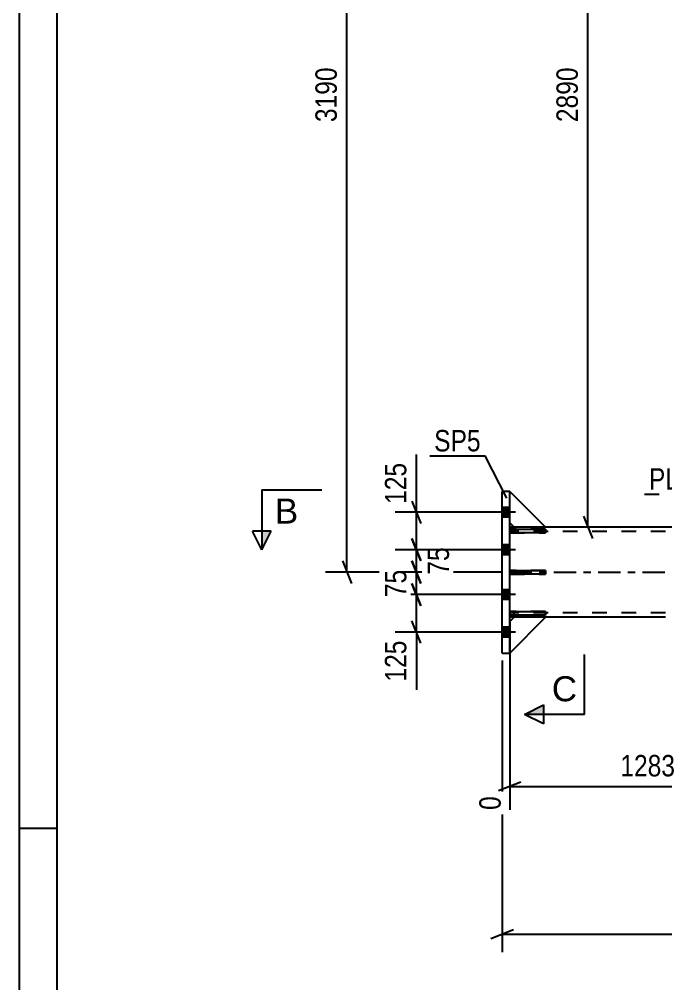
# Model space of a CAD drawing. Header units: millimetres. Extents: x 0 to 1189, y 0 to 841.
# Drawn here: x 0 to 86.4, y 426.3 to 555.1 of the extents above; entities that cross this region are included whole.
import ezdxf

# ---------------------------------------------------------------- set-up
doc = ezdxf.new("R2010")
doc.units = ezdxf.units.MM
doc.linetypes.add('DXK_LINE_DOT2', pattern=[3.9198, 1.9599, -1.9599])
doc.linetypes.add('DXK_LINE_DOT3', pattern=[5.9187, 2.979, -0.9799, 0.9799, -0.9799])
doc.styles.add('Arial', font='ARIAL.TTF', dxfattribs={"height": 0.2})
doc.styles.add('Arial Narrow', font='ARIALN.TTF', dxfattribs={"height": 0.2})

# ---------------------------------------------------------------- blocks, each defined once
blk = doc.blocks.new('Unknown-717048625-1133')
at = {"color": 5, "linetype": 'Continuous'}
for p, q in [((0, 841), (0, 0)), ((5, 836), (5, 5)), ((5, 447), (0, 447))]:
    blk.add_line(p, q, dxfattribs=at)
blk = doc.blocks.new('Part-717048625-3677 - 3498')
at = {"color": 7, "linetype": 'DXK_LINE_DOT2'}
for p, q in [((66.13, 475.24), (65.53, 474.64)), ((65.53, 470.44), (70.33, 475.24)), ((65.53, 474.64), (65.53, 470.44)), ((70.33, 475.24), (66.13, 475.24))]:
    blk.add_line(p, q, dxfattribs=at)
blk = doc.blocks.new('Part-717048625-3664 - 3498')
at = {"color": 2, "linetype": 'Continuous'}
for p, q in [((65.53, 486.5), (65.53, 486.98)), ((65.53, 486.98), (70.33, 486.98)), ((70.33, 486.5), (65.53, 486.5)), ((70.33, 486.98), (70.33, 486.5))]:
    blk.add_line(p, q, dxfattribs=at)
at = {"color": 7, "linetype": 'DXK_LINE_DOT2'}
blk.add_line((66.13, 486.5), (66.13, 486.98), dxfattribs=at)
blk = doc.blocks.new('Part-717048625-3668 - 3498')
at = {"color": 2, "linetype": 'Continuous'}
for p, q in [((65.53, 492.04), (70.33, 487.24)), ((66.13, 487.24), (65.53, 487.84)), ((70.33, 487.24), (66.13, 487.24))]:
    blk.add_line(p, q, dxfattribs=at)
at = {"color": 7, "linetype": 'DXK_LINE_DOT2'}
blk.add_line((65.53, 487.84), (65.53, 492.04), dxfattribs=at)
blk = doc.blocks.new('Part-717048625-3643 - 3498')
at = {"color": 2, "linetype": 'Continuous'}
for p, q in [((64.53, 470.44), (64.53, 492.04)), ((65.53, 492.04), (64.53, 492.04)), ((65.53, 470.44), (65.53, 492.04)), ((64.53, 470.44), (65.53, 470.44))]:
    blk.add_line(p, q, dxfattribs=at)
blk = doc.blocks.new('Part-717048625-3665 - 3498')
at = {"color": 2, "linetype": 'Continuous'}
for p, q in [((65.53, 481), (65.53, 481.48)), ((65.53, 481.48), (70.33, 481.48)), ((70.33, 481), (65.53, 481)), ((70.33, 481.48), (70.33, 481))]:
    blk.add_line(p, q, dxfattribs=at)
at = {"color": 7, "linetype": 'DXK_LINE_DOT2'}
blk.add_line((66.13, 481), (66.13, 481.48), dxfattribs=at)
blk = doc.blocks.new('Part-717048625-3671 - 3498')
at = {"color": 7, "linetype": 'DXK_LINE_DOT2'}
for p, q in [((65.53, 487.84), (65.53, 492.04)), ((65.53, 492.04), (70.33, 487.24)), ((66.13, 487.24), (65.53, 487.84)), ((70.33, 487.24), (66.13, 487.24))]:
    blk.add_line(p, q, dxfattribs=at)
blk = doc.blocks.new('Part-717048625-3674 - 3498')
at = {"color": 2, "linetype": 'Continuous'}
for p, q in [((65.53, 474.64), (66.13, 475.24)), ((65.53, 470.44), (70.33, 475.24)), ((70.33, 475.24), (66.13, 475.24))]:
    blk.add_line(p, q, dxfattribs=at)
at = {"color": 7, "linetype": 'DXK_LINE_DOT2'}
blk.add_line((65.53, 470.44), (65.53, 474.64), dxfattribs=at)
blk = doc.blocks.new('Part-717048625-3714 - 3498')
at = {"color": 7, "linetype": 'DXK_LINE_DOT2'}
for p, q in [((70.33, 475.98), (65.53, 475.98)), ((65.53, 475.98), (65.53, 475.5)), ((65.53, 475.5), (70.33, 475.5)), ((66.13, 475.5), (66.13, 475.98)), ((70.33, 475.5), (70.33, 475.98))]:
    blk.add_line(p, q, dxfattribs=at)
blk = doc.blocks.new('Part-717048625-3715 - 3498')
at = {"color": 7, "linetype": 'DXK_LINE_DOT2'}
for p, q in [((70.33, 486.98), (65.53, 486.98)), ((65.53, 486.98), (65.53, 486.5)), ((65.53, 486.5), (70.33, 486.5)), ((66.13, 486.5), (66.13, 486.98)), ((70.33, 486.5), (70.33, 486.98))]:
    blk.add_line(p, q, dxfattribs=at)
blk = doc.blocks.new('Part-717048625-3716 - 3498')
at = {"color": 7, "linetype": 'DXK_LINE_DOT2'}
for p, q in [((70.33, 481.48), (65.53, 481.48)), ((65.53, 481.48), (65.53, 481)), ((65.53, 481), (70.33, 481)), ((66.13, 481), (66.13, 481.48)), ((70.33, 481), (70.33, 481.48))]:
    blk.add_line(p, q, dxfattribs=at)
blk = doc.blocks.new('Part-717048625-3717 - 3498')
at = {"color": 2, "linetype": 'Continuous'}
for p, q in [((65.53, 475.5), (65.53, 475.98)), ((65.53, 475.98), (70.33, 475.98)), ((70.33, 475.5), (65.53, 475.5)), ((70.33, 475.98), (70.33, 475.5))]:
    blk.add_line(p, q, dxfattribs=at)
at = {"color": 7, "linetype": 'DXK_LINE_DOT2'}
blk.add_line((66.13, 475.5), (66.13, 475.98), dxfattribs=at)
blk = doc.blocks.new('Part-717048625-3786 - 3498')
at = {"color": 2, "linetype": 'Continuous'}
for p, q in [((66.13, 487.24), (65.53, 487.24)), ((86.33, 487.24), (70.33, 487.24)), ((66.13, 475.24), (65.53, 475.24)), ((86.33, 475.24), (70.33, 475.24))]:
    blk.add_line(p, q, dxfattribs=at)
at = {"color": 7, "linetype": 'DXK_LINE_DOT2'}
for p, q in [((65.53, 475.24), (65.53, 487.24)), ((70.33, 487.24), (66.13, 487.24)), ((86.33, 486.68), (65.53, 486.68)), ((86.33, 475.8), (65.53, 475.8)), ((70.33, 475.24), (66.13, 475.24))]:
    blk.add_line(p, q, dxfattribs=at)
at = {"color": 7, "linetype": 'DXK_LINE_DOT3'}
blk.add_line((65.53, 481.24), (86.33, 481.24), dxfattribs=at)
blk = doc.blocks.new('Bolt-717048625-3843 - 3498')
at = {"linetype": 'Continuous'}
for points in [[(64.53, 489.9), (64.53, 488.58), (65.53, 488.58), (65.53, 489.9)], [(64.53, 489.9), (64.53, 488.58), (65.53, 488.58), (65.53, 489.9)], [(64.53, 489.9), (64.53, 488.58), (65.53, 488.58), (65.53, 489.9)], [(64.53, 484.9), (64.53, 483.58), (65.53, 483.58), (65.53, 484.9)], [(64.53, 484.9), (64.53, 483.58), (65.53, 483.58), (65.53, 484.9)], [(64.53, 478.9), (64.53, 477.58), (65.53, 477.58), (65.53, 478.9)], [(64.53, 478.9), (64.53, 477.58), (65.53, 477.58), (65.53, 478.9)], [(64.53, 473.9), (64.53, 472.58), (65.53, 472.58), (65.53, 473.9)], [(64.53, 473.9), (64.53, 472.58), (65.53, 472.58), (65.53, 473.9)], [(64.53, 473.9), (64.53, 472.58), (65.53, 472.58), (65.53, 473.9)]]:
    blk.add_hatch(color=1, dxfattribs=at).paths.add_polyline_path(points)
at = {"color": 1, "linetype": 'Continuous'}
for p, q in [((65.53, 489.9), (64.53, 489.9)), ((65.53, 489.9), (64.53, 489.9)), ((65.53, 489.9), (64.53, 489.9)), ((66.29, 489.24), (61.53, 489.24)), ((66.29, 489.24), (61.53, 489.24)), ((66.29, 489.24), (61.53, 489.24)), ((65.53, 488.58), (64.53, 488.58)), ((65.53, 488.58), (64.53, 488.58)), ((65.53, 488.58), (64.53, 488.58)), ((65.53, 484.9), (64.53, 484.9)), ((65.53, 484.9), (64.53, 484.9)), ((66.29, 484.24), (61.53, 484.24)), ((66.29, 484.24), (61.53, 484.24)), ((65.53, 483.58), (64.53, 483.58)), ((65.53, 483.58), (64.53, 483.58)), ((66.29, 478.24), (61.53, 478.24)), ((66.29, 478.24), (61.53, 478.24)), ((65.53, 478.9), (64.53, 478.9)), ((65.53, 478.9), (64.53, 478.9)), ((65.53, 477.58), (64.53, 477.58)), ((65.53, 477.58), (64.53, 477.58)), ((66.29, 473.24), (61.53, 473.24)), ((66.29, 473.24), (61.53, 473.24)), ((66.29, 473.24), (61.53, 473.24)), ((65.53, 473.9), (64.53, 473.9)), ((65.53, 473.9), (64.53, 473.9)), ((65.53, 473.9), (64.53, 473.9)), ((65.53, 472.58), (64.53, 472.58)), ((65.53, 472.58), (64.53, 472.58)), ((65.53, 472.58), (64.53, 472.58))]:
    blk.add_line(p, q, dxfattribs=at)
blk = doc.blocks.new('StraightDimension-717048625-4362 - 3498')
at = {"color": 7, "linetype": 'Continuous'}
for p, q in [((52.47, 479.74), (53.67, 476.74)), ((62.91, 478.24), (50.22, 478.24)), ((53.07, 473.24), (53.07, 478.24)), ((53.67, 471.74), (52.47, 474.74)), ((62.17, 473.24), (50.22, 473.24)), ((53.07, 473.24), (53.07, 465.51)), ((53.07, 473.24), (53.07, 465.51))]:
    blk.add_line(p, q, dxfattribs=at)
at = {"color": 0}
blk.add_wipeout([(52.32, 472.72), (48.12, 472.72), (48.12, 466.03), (52.32, 466.03)], dxfattribs=at)
at = {"color": 3, "style": 'Arial Narrow'}
blk.add_text('125', height=2.863, rotation=90.0002, dxfattribs=at).set_placement((51.72, 466.63))
blk = doc.blocks.new('StraightDimension-717048625-4343 - 3498')
at = {"color": 7, "linetype": 'Continuous'}
for p, q in [((43.78, 481.24), (43.78, 608.84)), ((43.18, 482.74), (44.38, 479.74)), ((64.53, 481.24), (40.93, 481.24))]:
    blk.add_line(p, q, dxfattribs=at)
at = {"color": 0}
blk.add_wipeout([(43.03, 549.3), (38.83, 549.3), (38.83, 540.78), (43.03, 540.78)], dxfattribs=at)
at = {"color": 3, "style": 'Arial Narrow'}
blk.add_text('3190', height=2.863, rotation=90.0002, dxfattribs=at).set_placement((42.43, 541.38))
blk = doc.blocks.new('StraightDimension-717048625-4351 - 3498')
at = {"color": 7, "linetype": 'Continuous'}
for p, q in [((52.47, 482.74), (53.67, 479.74)), ((64.53, 481.24), (50.22, 481.24)), ((53.07, 478.24), (53.07, 481.24)), ((53.67, 476.74), (52.47, 479.74)), ((62.91, 478.24), (50.22, 478.24))]:
    blk.add_line(p, q, dxfattribs=at)
at = {"color": 0}
blk.add_wipeout([(52.32, 482.17), (48.12, 482.17), (48.12, 477.31), (52.32, 477.31)], dxfattribs=at)
at = {"color": 3, "style": 'Arial Narrow'}
blk.add_text('75', height=2.863, rotation=90.0002, dxfattribs=at).set_placement((51.72, 477.91))
blk = doc.blocks.new('StraightDimension-717048625-4375 - 3498')
at = {"color": 7, "linetype": 'Continuous'}
for p, q in [((52.47, 485.74), (53.67, 482.74)), ((61.86, 484.24), (50.67, 484.24)), ((53.07, 481.24), (53.07, 484.24)), ((53.67, 479.74), (52.47, 482.74)), ((64.53, 481.24), (50.67, 481.24))]:
    blk.add_line(p, q, dxfattribs=at)
at = {"color": 0}
blk.add_wipeout([(58.02, 485.17), (53.82, 485.17), (53.82, 480.31), (58.02, 480.31)], dxfattribs=at)
at = {"color": 3, "style": 'Arial Narrow'}
blk.add_text('75', height=2.863, rotation=90.0002, dxfattribs=at).set_placement((57.42, 480.91))
blk = doc.blocks.new('StraightDimension-717048625-4386 - 3498')
at = {"color": 7, "linetype": 'Continuous'}
for p, q in [((53.07, 489.24), (53.07, 496.97)), ((53.07, 489.24), (53.07, 496.97)), ((52.47, 490.74), (53.67, 487.74)), ((62.18, 489.24), (50.22, 489.24)), ((53.07, 484.24), (53.07, 489.24)), ((53.67, 482.74), (52.47, 485.74)), ((61.86, 484.24), (50.22, 484.24))]:
    blk.add_line(p, q, dxfattribs=at)
at = {"color": 0}
blk.add_wipeout([(52.32, 496.45), (48.12, 496.45), (48.12, 489.77), (52.32, 489.77)], dxfattribs=at)
at = {"color": 3, "style": 'Arial Narrow'}
blk.add_text('125', height=2.863, rotation=90.0002, dxfattribs=at).set_placement((51.72, 490.37))
blk = doc.blocks.new('StraightDimension-717048625-4447 - 3498')
at = {"color": 7, "linetype": 'Continuous'}
for p, q in [((76.59, 601.34), (75.39, 604.34)), ((101.43, 602.84), (73.14, 602.84)), ((75.99, 487.24), (75.99, 602.84)), ((75.39, 488.74), (76.59, 485.74)), ((101.43, 487.24), (73.14, 487.24))]:
    blk.add_line(p, q, dxfattribs=at)
at = {"color": 0}
blk.add_wipeout([(75.24, 549.3), (71.04, 549.3), (71.04, 540.78), (75.24, 540.78)], dxfattribs=at)
at = {"color": 3, "style": 'Arial Narrow'}
blk.add_text('2890', height=2.863, rotation=90.0002, dxfattribs=at).set_placement((74.64, 541.38))
blk = doc.blocks.new('StraightDimension-717048625-4768 - 3498')
at = {"color": 7, "linetype": 'Continuous'}
for p, q in [((64.53, 469.44), (64.53, 430.46)), ((66.03, 433.46), (63.03, 432.26)), ((64.53, 432.86), (675.07, 432.86))]:
    blk.add_line(p, q, dxfattribs=at)
blk = doc.blocks.new('StraightDimension-717048625-13306 - 3498')
at = {"color": 7, "linetype": 'Continuous'}
for p, q in [((102.43, 486.24), (102.43, 444)), ((65.53, 474.24), (65.53, 449.48)), ((67.03, 453.21), (64.03, 452.01)), ((65.53, 452.61), (102.43, 452.61)), ((100.93, 452.01), (103.93, 453.21))]:
    blk.add_line(p, q, dxfattribs=at)
at = {"color": 0}
blk.add_wipeout([(88.24, 453.36), (88.24, 457.56), (79.72, 457.56), (79.72, 453.36)], dxfattribs=at)
at = {"color": 3, "style": 'Arial Narrow'}
blk.add_text('1283', height=2.863, dxfattribs=at).set_placement((80.32, 453.96))
at = {"color": 0, "linetype": 'Continuous'}
for points in [[(64.93, 451.91), (60.73, 451.91), (60.73, 448.88), (64.93, 448.88)], [(101.83, 451.91), (97.63, 451.91), (97.63, 443.4), (101.83, 443.4)]]:
    blk.add_wipeout(points, dxfattribs=at)
at = {"color": 3, "linetype": 'Continuous', "style": 'Arial Narrow'}
for s, height, p in [('0', 2.86, (64.33, 449.48)), ('1283', 2.863, (101.23, 444))]:
    blk.add_text(s, height=height, rotation=90.0002, dxfattribs=at).set_placement(p)
blk = doc.blocks.new('SectionMark-717048625-4948 - 3498')
at = {"linetype": 'Continuous'}
blk.add_hatch(color=6, dxfattribs=at).paths.add_polyline_path([(70.03, 463.5), (70.03, 462.25), (67.53, 462.25)])
at = {"color": 6, "linetype": 'Continuous'}
for p, q in [((75.53, 462.25), (75.53, 470.25)), ((67.53, 462.25), (70.03, 463.5)), ((70.03, 463.5), (70.03, 461)), ((75.53, 462.25), (67.53, 462.25)), ((70.03, 461), (67.53, 462.25))]:
    blk.add_line(p, q, dxfattribs=at)
at = {"color": 0, "linetype": 'Continuous'}
blk.add_wipeout([(74.53, 464), (74.53, 467.5), (71.16, 467.5), (71.16, 464)], dxfattribs=at)
at = {"color": 3, "linetype": 'Continuous', "style": 'Arial'}
blk.add_text('C', height=3.34, dxfattribs=at).set_placement((71.16, 464))
blk = doc.blocks.new('Mark-717048625-3639 - 3498')
at = {"color": 0}
blk.add_wipeout([(61.65, 497.38), (61.65, 500.38), (55.44, 500.38), (55.44, 497.38)], dxfattribs=at)
blk.add_wipeout([(61.65, 497.38), (61.65, 500.38), (55.44, 500.38), (55.44, 497.38)], dxfattribs=at)
at = {"color": 30, "linetype": 'Continuous'}
for p in [(54.84, 496.78), (65.13, 491.14)]:
    blk.add_line(p, (62.25, 496.78), dxfattribs=at)
at = {"color": 3, "style": 'Arial Narrow'}
blk.add_text('SP5', height=2.863, dxfattribs=at).set_placement((55.44, 497.38))
blk = doc.blocks.new('SectionMark-717048625-4944 - 3498')
at = {"linetype": 'Continuous'}
blk.add_hatch(color=6, dxfattribs=at).paths.add_polyline_path([(32.41, 486.74), (33.66, 486.74), (32.41, 484.24)])
at = {"color": 6, "linetype": 'Continuous'}
for p, q in [((32.41, 492.24), (40.41, 492.24)), ((32.41, 492.24), (32.41, 484.24)), ((32.41, 484.24), (31.16, 486.74)), ((33.66, 486.74), (31.16, 486.74)), ((32.41, 484.24), (33.66, 486.74))]:
    blk.add_line(p, q, dxfattribs=at)
at = {"color": 0, "linetype": 'Continuous'}
blk.add_wipeout([(37.27, 487.74), (37.27, 491.24), (34.16, 491.24), (34.16, 487.74)], dxfattribs=at)
at = {"color": 3, "linetype": 'Continuous', "style": 'Arial'}
blk.add_text('B', height=3.34, dxfattribs=at).set_placement((34.16, 487.74))
blk = doc.blocks.new('MarkSet-717048625-12896 - 3498')
at = {"color": 0}
for points in [[(93.65, 492.27), (93.65, 495.27), (84.14, 495.27), (84.14, 492.27)], [(98.93, 492.27), (98.93, 495.27), (94.55, 495.27), (94.55, 492.27)]]:
    blk.add_wipeout(points, dxfattribs=at)
for points in [[(93.65, 492.27), (93.65, 495.27), (84.14, 495.27), (84.14, 492.27)], [(98.93, 492.27), (98.93, 495.27), (94.55, 495.27), (94.55, 492.27)]]:
    blk.add_wipeout(points, dxfattribs=at)
at = {"color": 30, "linetype": 'DXK_LINE_DOT2'}
for p in [(83.54, 491.67), (102.67, 488.33)]:
    blk.add_line(p, (99.53, 491.67), dxfattribs=at)
at = {"color": 3, "style": 'Arial Narrow'}
for s, p in [('PL423', (84.14, 492.27)), ('BS', (94.55, 492.27))]:
    blk.add_text(s, height=2.863, dxfattribs=at).set_placement(p)

msp = doc.modelspace()

# ---------------------------------------------------------------- block references
for name in ['Unknown-717048625-1133', 'Part-717048625-3643 - 3498', 'Part-717048625-3668 - 3498', 'Part-717048625-3671 - 3498', 'Bolt-717048625-3843 - 3498', 'Part-717048625-3786 - 3498', 'Part-717048625-3664 - 3498', 'Part-717048625-3715 - 3498', 'Part-717048625-3665 - 3498', 'Part-717048625-3716 - 3498', 'Part-717048625-3714 - 3498', 'Part-717048625-3717 - 3498', 'Part-717048625-3677 - 3498', 'Part-717048625-3674 - 3498']:
    msp.add_blockref(name, (0, 0))

# ---------------------------------------------------------------- next in the draw order: block references
for name in ['StraightDimension-717048625-4447 - 3498', 'StraightDimension-717048625-4362 - 3498']:
    msp.add_blockref(name, (0, 0))

# ---------------------------------------------------------------- next in the draw order: block references
msp.add_blockref('StraightDimension-717048625-4343 - 3498', (0, 0))

# ---------------------------------------------------------------- next in the draw order: block references
msp.add_blockref('StraightDimension-717048625-4351 - 3498', (0, 0))

# ---------------------------------------------------------------- next in the draw order: block references
msp.add_blockref('StraightDimension-717048625-4375 - 3498', (0, 0))

# ---------------------------------------------------------------- next in the draw order: block references
for name in ['StraightDimension-717048625-4768 - 3498', 'StraightDimension-717048625-4386 - 3498']:
    msp.add_blockref(name, (0, 0))

# ---------------------------------------------------------------- next in the draw order: block references
for name in ['Mark-717048625-3639 - 3498', 'StraightDimension-717048625-13306 - 3498']:
    msp.add_blockref(name, (0, 0))

# ---------------------------------------------------------------- next in the draw order: block references
msp.add_blockref('SectionMark-717048625-4948 - 3498', (0, 0))

# ---------------------------------------------------------------- next in the draw order: block references
msp.add_blockref('SectionMark-717048625-4944 - 3498', (0, 0))

# ---------------------------------------------------------------- next in the draw order: block references
msp.add_blockref('MarkSet-717048625-12896 - 3498', (0, 0))

doc.saveas('drawing.dxf')
